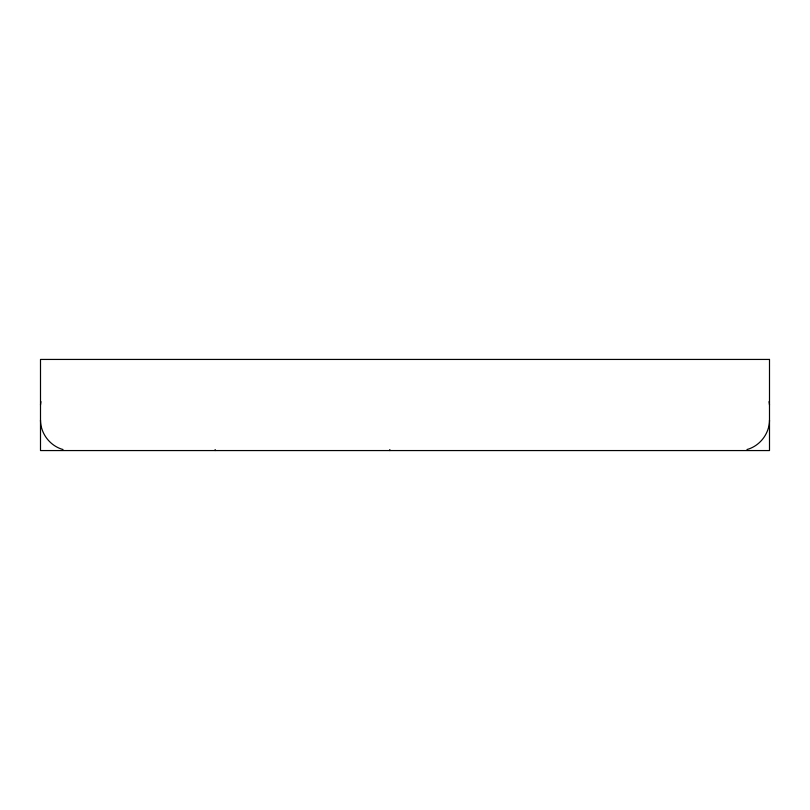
<?xml version="1.0" encoding="UTF-8"?>
<svg xmlns="http://www.w3.org/2000/svg" width="810" height="810" viewBox="0 0 810 810"><rect width="100%" height="100%" fill="white"/><g stroke="black" fill="none" stroke-linecap="round" stroke-linejoin="round"><path stroke-width="1.21" d="M40.5 405L40.945 401.628M769.5 420.188C769.429 433.613 759.942 445.976 746.982 449.53M63.018 449.53C50.058 445.976 40.571 433.613 40.5 420.188M769.054 401.628L769.5 405M389.812 449.53L389.812 450.562M215.156 449.53L215.156 450.562M769.5 359.438L40.5 359.438L40.5 450.562L769.5 450.562L769.5 359.438"/></g></svg>
